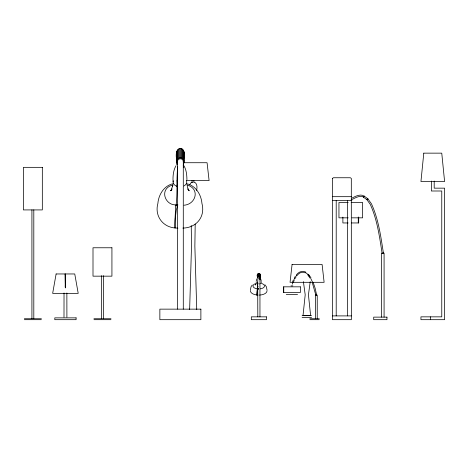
<?xml version="1.0" encoding="UTF-8"?>
<svg xmlns="http://www.w3.org/2000/svg" width="468" height="468" viewBox="0 0 468 468"><rect width="100%" height="100%" fill="white"/><g stroke="black" fill="none" stroke-linecap="round" stroke-linejoin="round"><path stroke-width="0.7" d="M183.631 167.702L183.637 165.017L183.228 165.713M65.344 273.961L65.321 287.937L65.023 273.961M260.085 279.49L260.085 278.045L259.559 279.238M257.967 277.74L256.891 294.975L258.137 295.056M250.374 290.236L251.029 286.802L252.24 285.018M189.639 309.594L191.511 246.156L191.242 225.517M195.197 224.055L194.863 246.156L196.741 309.594M196.619 190.482C197.239 187.697 197.56 182.578 193.641 182.07M177.518 166.865L177.062 177.115A49.977 7.289 -87.2 0 0 176.98 184.322C176.922 191.166 176.998 198.058 176.12 204.861C164.888 205.54 159.126 189.06 172.078 185.199M176.805 164.865L177.085 162.724M177.191 164.081C176.74 159.342 173.985 149.941 180.373 148.315C186.761 149.941 184 159.342 183.55 164.081M176.699 161.951C176.225 156.587 184.521 156.587 184.041 161.951M177.46 180.478L177.46 161.951C177.079 157.693 183.667 157.693 183.286 161.951L183.286 185.515M183.918 153.662L184.041 152.562M256.166 281.373L256.827 278.858M257.862 287.001L258.038 286.439M63.999 317.169L64.028 292.98M172.897 184.316L172.575 186.527L172.821 185.199L171.13 190.476L172.031 188.937L170.568 190.786L171.423 190.002M258.207 278.208C253.913 272.23 263.853 272.23 259.559 278.208M257.529 277.22C257.587 275.722 260.179 275.722 260.237 277.22M260.237 274.693L260.056 275.266M310.237 281.631L308.435 294.781L310.6 315.455L303.03 315.455L305.2 294.781L303.399 281.631M177.624 186.504C175.061 186.036 172.312 183.591 173.295 180.777M177.273 205.347L175.869 205.218L175.74 205.867L175.044 218.462A49.977 7.289 -87.2 0 0 174.962 225.664L174.974 227.898L177.893 228.168M256.891 294.975L257.014 294.501M189.616 184.93L190.728 183.006L192.74 182.07M292.26 284.181L292.792 282.608M313.191 282.479L315.145 288.276L316.625 295.074M292.541 281.917L293.36 279.922M293.389 282.257L294.191 280.314M363.162 196.531L363.42 196.104A0.673 0.392 -57.2 0 1 364.051 196.039A0.643 0.374 -57.2 0 1 364.081 196.285M294.074 279.513L294.67 278.302M175.95 165.777C173.178 170.65 172.791 176.53 173.066 182.017M173.166 183.672C164.063 185.615 158.553 194.676 157.874 203.492C154.487 215.514 162.355 226.957 175.09 227.98L175.131 227.916M294.273 278.08L295.261 276.418M295.074 278.524L296.033 276.921M383.093 253.223L383.403 253.089C380.806 236.404 378.524 219.305 371.44 203.802L367.854 198.765L363.987 195.957M295.992 276.196L296.683 275.243M250.415 290.862A8.295 4.235 0.1 0 0 254.58 294.53L256.938 294.998L257.295 294.553M258.166 288.92L257.254 290.669L256.938 294.998M363.899 196.73L363.788 196.858A0.673 0.392 -57.2 0 1 363.162 196.929M255.551 284.778L255.809 284.486M296.314 274.968C298.379 272.031 302.246 270.27 305.662 272.031M297.051 275.517C299.017 272.949 301.989 271.229 305.306 272.873M255.271 284.983L255.897 284.562M183.397 186.188C185.521 185.392 187.463 183.14 186.58 180.777M351.831 198.169C355.171 196.414 359.096 194.273 362.987 195.396M352.474 199.292C355.657 197.601 359.219 195.7 362.542 196.619M315.994 295.086L316.742 294.98M184.006 205.224C195.729 204.452 200.21 189.177 187.703 185.199M382.297 253.188L383.403 253.089M177.817 205.148L176.12 204.861L177.858 204.785M182.871 228.091C196.531 227.857 205.505 216.567 201.954 203.492C201.222 194.665 195.764 185.603 186.592 183.672M176.413 204.949L177.606 204.849M258.201 288.879L257.517 288.61M175.909 205.861L177.618 205.75L176.266 210.056L175.272 218.556A48.239 20.422 -81.2 0 0 175.05 225.734L175.09 227.98M257.423 288.797L258.307 288.744M257.236 289.043L257.868 289.013M183.573 162.724L207.078 162.724L209.097 180.589L186.287 180.589M332.42 196.677L351.345 196.677M352.117 199.935L351.14 199.935M332.42 200.462L351.345 200.462M348.227 202.492L338.949 202.492L338.949 217.842L348.227 217.842M351.14 202.492L362.636 202.492L362.636 217.842L351.93 217.842M348.139 222.955L342.886 222.955L342.886 217.111M351.538 222.955L358.704 222.955L358.704 217.111M290.961 285.884L292.851 285.884M286.258 294.401L297.554 294.401M302.112 315.678L311.571 315.678M332.42 315.9L351.345 315.9M302.112 317.573L311.571 317.573M24.348 318.743L41.377 318.743M93.951 318.743L110.98 318.743M309.834 318.743L319.293 318.743M24.348 319.685L41.377 319.685M93.951 319.685L110.98 319.685M309.834 319.685L319.293 319.685M257.64 283.842L258.073 283.871A2.539 1.293 0.1 0 1 256.271 282.286M255.826 283.479A5.762 2.943 0.1 0 0 255.85 288.575L257.242 288.867A5.762 2.943 0.1 0 0 258.231 288.961M257.265 288.879L257.903 288.978M175.869 205.212L177.705 205.616M363.226 197.01L366.93 199.701L370.27 204.387C377.266 219.738 379.513 236.668 382.099 253.188M305.487 272.452L308.09 274.546L309.722 276.834M188.393 190.002L189.253 190.786L187.803 188.937L188.715 190.476L187.481 187.182L186.984 184.316M264.917 284.737L266.397 286.802L267.053 290.236M257.845 284.017L257.687 282.151L257.809 316.848M308.453 274.277L310.945 277.764M307.722 274.821L310.132 278.191M183.959 165.777C186.41 169.942 186.855 174.968 186.937 179.7M310.816 278.559L312.484 282.058M177.191 154.686L176.699 152.562M312.331 282.801L315.824 295.086M260.846 279.326L261.29 281.373M316.415 295.086L315.882 295.086M257.529 274.693L257.575 274.985M66.901 317.169L66.865 292.98M177.46 161.951L177.559 162.829M65.268 285.579L65.28 286.995M434.193 181.063L434.193 188.159L444.6 188.159L444.6 319.685L420.943 319.685L420.943 316.848L441.763 316.848L441.763 190.997L431.35 190.997L431.35 181.063M430.408 316.848L430.408 319.685M384.082 317.128L384.082 253.188L381.432 253.188L381.432 317.128M358.272 217.111L358.272 222.955M347.56 200.462L347.56 315.9M336.205 200.462L336.205 315.9M317.24 318.743L317.24 295.086L315.35 295.086L315.35 318.743M283.76 286.831L283.76 292.512M260.19 274.394L260.19 277.518M260.056 274.119L260.056 277.793M259.956 277.22L259.956 282.643M259.956 283.86L259.956 316.848M259.839 273.885L259.839 276.412M259.559 273.698L259.559 276.231M259.231 273.587L259.231 276.114M258.886 273.546L258.886 276.079M258.535 273.587L258.535 276.114M258.207 273.698L258.207 276.231M257.926 273.885L257.926 276.412M257.71 274.119L257.71 276.646M257.575 274.394L257.575 277.518M193.904 180.554L193.904 182.011M192.009 180.554L192.009 182.742M183.918 151.462L183.918 163.051M183.614 150.626L183.614 160.015M183.55 150.439L183.55 159.828M183.286 186.621L183.286 309.143M182.965 149.555L182.965 158.95M182.204 148.882L182.204 158.272M181.321 148.455L181.321 157.851M180.373 148.315L180.373 157.704M179.419 148.455L179.419 157.851M178.536 148.882L178.536 158.272M177.776 149.555L177.776 158.95M177.46 186.621L177.46 309.143M177.191 150.439L177.191 159.828M176.828 151.462L176.828 163.051M103.41 275.658L103.41 318.743M101.521 275.658L101.521 318.743M33.807 209.857L33.807 318.743M31.918 209.857L31.918 318.743M367.842 199.192A0.661 0.333 -44.4 0 0 367.725 198.719A0.661 0.333 -44.4 0 0 367.035 199.146L366.941 199.28A0.661 0.333 -44.4 0 0 366.965 199.737A0.661 0.333 -44.4 0 0 367.515 199.573M363.186 196.929A0.643 0.374 -57.2 0 1 363.186 196.531M258.125 277.863A1.076 0.907 0 0 1 258.196 276.524A1.076 0.907 0 0 1 259.763 276.699A1.076 0.907 0 0 1 259.418 278.01M261.589 283.479A5.762 2.943 0.1 0 1 264.432 286.41A5.762 2.943 0.1 0 1 260.226 288.867M260.916 281.976A2.539 1.293 0.1 0 1 259.389 283.871M267.006 290.862A8.295 4.235 0.1 0 1 259.453 295.086M177.319 183.304L177.132 186.422L177.559 187.188L177.559 181.046L177.132 180.274L177.319 183.304M423.786 153.147L420.943 181.537L444.6 181.537L441.757 153.147L423.786 153.147M292.073 264.443L290.055 282.309L324.119 282.309L322.101 264.443L292.073 264.443M332.45 178.448L332.42 319.685L351.345 319.685L351.31 178.448L350.397 177.752L333.368 177.752L332.45 178.448M56.113 273.961L52.662 293.36L78.209 293.36L74.757 273.961L56.113 273.961M42.325 167.339L23.4 167.339L23.4 209.921L42.325 209.921L42.325 167.339M111.928 247.771L93.003 247.771L93.003 276.161L111.928 276.161L111.928 247.771M300.368 286.831L283.444 286.831L283.444 292.512L300.368 292.512L300.368 286.831M200.883 309.143L159.857 309.143L159.857 319.685L200.883 319.685L200.883 309.143M266.45 316.848L251.316 316.848L251.316 319.685L266.45 319.685L266.45 316.848M386.96 317.128L373.71 317.128L373.71 319.685L386.96 319.685L386.96 317.128M76.091 317.866L54.803 317.866L54.803 319.685L76.091 319.685L76.091 317.866"/></g></svg>
